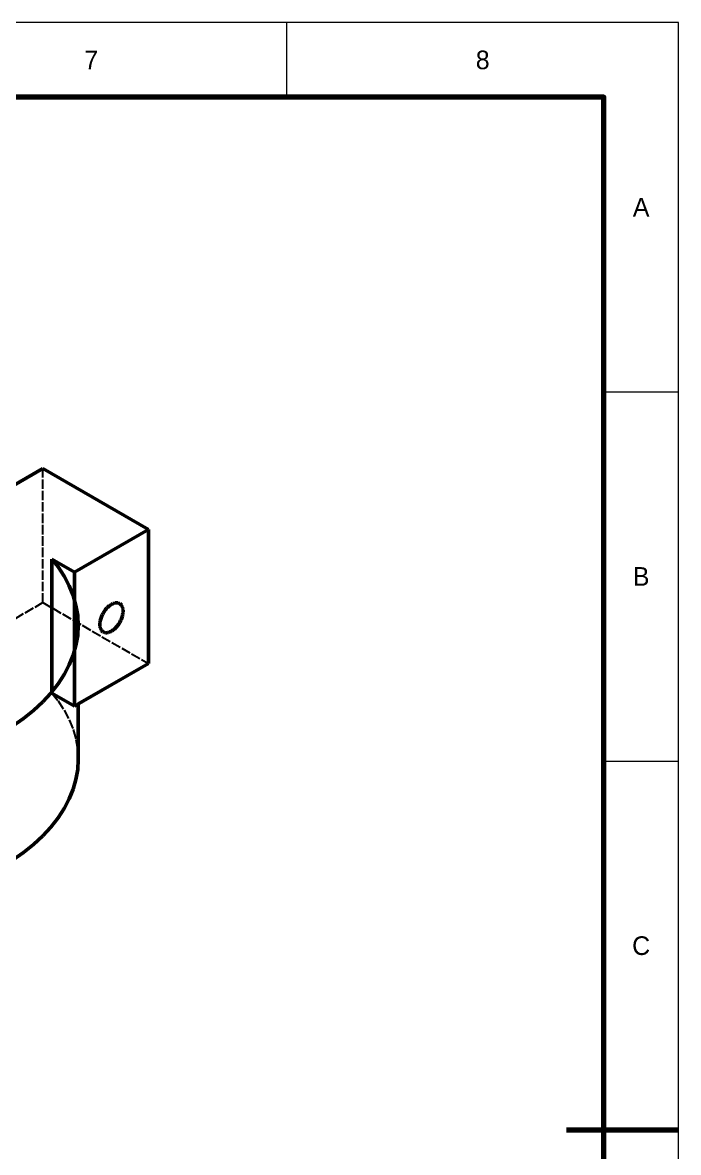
# Model space of a CAD drawing. Header units: millimetres. Extents: x 0 to 420, y 0 to 297.
# Drawn here: x 332 to 420, y 145.5 to 297 of the extents above; entities that cross this region are included whole.
import ezdxf
from ezdxf.enums import TextEntityAlignment as Align

# ---------------------------------------------------------------- set-up
doc = ezdxf.new("R2010")
doc.units = ezdxf.units.MM
doc.linetypes.add('DASHED', pattern=[1.524, 1.27, -0.254])
for name, color, linetype, lineweight in [('FINA', 7, 'CONTINUOUS', 18), ('NORMA', 7, 'CONTINUOUS', 70), ('OCULTA', 8, 'DASHED', 25), ('TEXTO', 7, 'CONTINUOUS', 25), ('VISIBLE', 7, 'CONTINUOUS', 50)]:
    doc.layers.add(name, color=color, linetype=linetype, lineweight=lineweight)

msp = doc.modelspace()

# ---------------------------------------------------------------- linework, layer by layer
at = {"layer": 'FINA'}
for p, q in [((367.5, 287), (367.5, 297)), ((410, 247.5), (420, 247.5)), ((410, 198), (420, 198)), ((410, 148.5), (420, 148.5))]:
    msp.add_line(p, q, dxfattribs=at)
msp.add_lwpolyline([(0, 0), (420, 0), (420, 297), (0, 297)], close=True, dxfattribs=at)
at = {"layer": 'NORMA'}
msp.add_line((420, 148.5), (405, 148.5), dxfattribs=at)
msp.add_lwpolyline([(20, 10), (410, 10), (410, 287), (20, 287)], close=True, dxfattribs=at)
at = {"layer": 'OCULTA'}
for p, q in [((334.77, 219.24), (334.77, 237.21)), ((334.77, 219.24), (324.87, 213.53)), ((334.77, 219.24), (348.91, 211.08)), ((335.98, 207.11), (336.81, 206.06)), ((336.81, 206.06), (337.62, 204.81)), ((337.62, 204.81), (338.3, 203.52)), ((338.3, 203.52), (338.83, 202.22)), ((338.83, 202.22), (339.2, 200.89)), ((339.2, 200.89), (339.43, 199.56)), ((339.43, 199.56), (339.51, 198.22))]:
    msp.add_line(p, q, dxfattribs=at)
at = {"layer": 'VISIBLE'}
for p, q in [((334.77, 237.21), (324.87, 231.49)), ((324.87, 231.49), (334.77, 237.21)), ((334.77, 237.21), (348.91, 229.04)), ((334.77, 237.21), (334.77, 237.21)), ((334.77, 237.21), (334.77, 237.21)), ((334.77, 237.21), (348.91, 229.04)), ((348.91, 229.04), (339.01, 223.33)), ((348.91, 211.08), (348.91, 229.04)), ((348.91, 229.04), (348.91, 229.04)), ((348.91, 229.04), (348.91, 229.04)), ((348.91, 229.04), (348.91, 211.08)), ((335.98, 207.11), (335.98, 225.07)), ((335.98, 225.07), (336.81, 224.02)), ((335.98, 225.07), (339.01, 223.33)), ((336.81, 224.02), (337.62, 222.77)), ((337.62, 222.77), (338.3, 221.49)), ((339.01, 205.36), (339.01, 223.33)), ((338.3, 221.49), (338.83, 220.18)), ((338.83, 220.18), (339.2, 218.86)), ((339.2, 218.86), (339.43, 217.52)), ((343.01, 218.08), (343.09, 218.2)), ((343.18, 218.31), (343.09, 218.2)), ((343.27, 218.42), (343.18, 218.31)), ((343.27, 218.42), (343.36, 218.52)), ((343.36, 218.52), (343.46, 218.61)), ((343.56, 218.7), (343.46, 218.61)), ((343.56, 218.7), (343.66, 218.79)), ((343.76, 218.87), (343.66, 218.79)), ((343.86, 218.94), (343.76, 218.87)), ((343.96, 219), (343.86, 218.94)), ((344.06, 219.05), (343.96, 219)), ((344.16, 219.1), (344.06, 219.05)), ((344.26, 219.14), (344.16, 219.1)), ((344.36, 219.17), (344.26, 219.14)), ((344.46, 219.19), (344.36, 219.17)), ((344.55, 219.2), (344.46, 219.19)), ((344.65, 219.21), (344.55, 219.2)), ((344.74, 219.21), (344.65, 219.21)), ((344.82, 219.19), (344.74, 219.21)), ((344.91, 219.17), (344.82, 219.19)), ((344.98, 219.14), (344.91, 219.17)), ((345.06, 219.11), (344.98, 219.14)), ((345.13, 219.06), (345.06, 219.11)), ((345.19, 219.01), (345.13, 219.06)), ((345.25, 218.95), (345.19, 219.01)), ((345.31, 218.88), (345.25, 218.95)), ((345.35, 218.8), (345.31, 218.88)), ((345.4, 218.72), (345.35, 218.8)), ((345.43, 218.63), (345.4, 218.72)), ((345.46, 218.53), (345.43, 218.63)), ((345.48, 218.43), (345.46, 218.53)), ((345.5, 218.33), (345.48, 218.43)), ((345.51, 218.22), (345.5, 218.33)), ((345.51, 218.1), (345.51, 218.22)), ((339.43, 217.52), (339.51, 216.18)), ((342.42, 216.55), (342.43, 216.67)), ((342.43, 216.67), (342.46, 216.8)), ((342.46, 216.8), (342.49, 216.93)), ((342.49, 216.93), (342.52, 217.06)), ((342.52, 217.06), (342.56, 217.19)), ((342.61, 217.32), (342.56, 217.19)), ((342.61, 217.32), (342.67, 217.45)), ((342.67, 217.45), (342.72, 217.58)), ((342.72, 217.58), (342.79, 217.71)), ((342.79, 217.71), (342.86, 217.84)), ((342.93, 217.96), (342.86, 217.84)), ((342.93, 217.96), (343.01, 218.08)), ((345.06, 216.57), (345.13, 216.69)), ((345.13, 216.69), (345.19, 216.82)), ((345.25, 216.95), (345.19, 216.82)), ((345.25, 216.95), (345.31, 217.08)), ((345.31, 217.08), (345.35, 217.21)), ((345.35, 217.21), (345.4, 217.34)), ((345.4, 217.34), (345.43, 217.47)), ((345.43, 217.47), (345.46, 217.6)), ((345.46, 217.6), (345.48, 217.73)), ((345.48, 217.73), (345.5, 217.86)), ((345.5, 217.86), (345.51, 217.98)), ((345.51, 217.98), (345.51, 218.1)), ((339.51, 216.18), (339.43, 214.84)), ((342.4, 216.3), (342.41, 216.42)), ((342.41, 216.19), (342.4, 216.3)), ((342.41, 216.42), (342.42, 216.55)), ((342.42, 216.08), (342.41, 216.19)), ((342.43, 215.97), (342.42, 216.08)), ((342.46, 215.87), (342.43, 215.97)), ((342.49, 215.77), (342.46, 215.87)), ((342.52, 215.68), (342.49, 215.77)), ((342.56, 215.6), (342.52, 215.68)), ((342.61, 215.53), (342.56, 215.6)), ((342.67, 215.46), (342.61, 215.53)), ((342.72, 215.4), (342.67, 215.46)), ((342.79, 215.34), (342.72, 215.4)), ((342.86, 215.3), (342.79, 215.34)), ((342.93, 215.26), (342.86, 215.3)), ((343.01, 215.23), (342.93, 215.26)), ((343.09, 215.21), (343.01, 215.23)), ((343.18, 215.2), (343.09, 215.21)), ((343.27, 215.19), (343.18, 215.2)), ((343.36, 215.2), (343.27, 215.19)), ((343.46, 215.21), (343.36, 215.2)), ((343.56, 215.23), (343.46, 215.21)), ((343.66, 215.26), (343.56, 215.23)), ((343.76, 215.3), (343.66, 215.26)), ((343.86, 215.35), (343.76, 215.3)), ((343.96, 215.41), (343.86, 215.35)), ((344.06, 215.47), (343.96, 215.41)), ((344.06, 215.47), (344.16, 215.54)), ((344.26, 215.62), (344.16, 215.54)), ((344.26, 215.62), (344.36, 215.7)), ((344.46, 215.79), (344.36, 215.7)), ((344.46, 215.79), (344.55, 215.89)), ((344.55, 215.89), (344.65, 215.99)), ((344.74, 216.1), (344.65, 215.99)), ((344.74, 216.1), (344.82, 216.21)), ((344.82, 216.21), (344.91, 216.32)), ((344.91, 216.32), (344.98, 216.44)), ((344.98, 216.44), (345.06, 216.57)), ((339.43, 214.84), (339.2, 213.51)), ((338.83, 212.18), (338.3, 210.88)), ((339.2, 213.51), (338.83, 212.18)), ((338.3, 210.88), (337.62, 209.59)), ((348.91, 211.08), (339.01, 205.36)), ((348.91, 211.08), (339.51, 205.65)), ((348.91, 211.08), (348.91, 211.08)), ((348.91, 211.08), (348.91, 211.08)), ((337.62, 209.59), (336.81, 208.34)), ((336.81, 208.34), (335.85, 207.12)), ((335.85, 207.12), (334.75, 205.93)), ((335.98, 207.11), (339.01, 205.36)), ((333.52, 204.79), (332.17, 203.7)), ((334.75, 205.93), (333.52, 204.79)), ((339.51, 205.65), (339.51, 205.65)), ((339.51, 205.65), (339.51, 205.65)), ((339.51, 205.65), (339.51, 205.65)), ((339.51, 205.65), (339.51, 205.65)), ((339.51, 205.65), (339.51, 205.65)), ((339.51, 205.65), (339.51, 205.65)), ((339.51, 205.65), (339.51, 205.65)), ((339.51, 205.65), (339.51, 205.65)), ((339.51, 205.65), (339.51, 205.65)), ((339.51, 205.65), (339.51, 205.65)), ((339.51, 205.65), (339.51, 205.65)), ((339.51, 205.65), (339.51, 198.22)), ((332.17, 203.7), (330.7, 202.67)), ((339.51, 198.22), (339.43, 196.88)), ((339.51, 198.22), (339.43, 196.88)), ((339.51, 198.22), (339.51, 198.22)), ((339.2, 195.54), (338.83, 194.22)), ((339.2, 195.54), (338.83, 194.22)), ((339.43, 196.88), (339.2, 195.54)), ((339.43, 196.88), (339.2, 195.54)), ((339.2, 195.54), (339.2, 195.54)), ((339.43, 196.88), (339.43, 196.88)), ((338.83, 194.22), (338.3, 192.91)), ((338.83, 194.22), (338.3, 192.91)), ((338.83, 194.22), (338.83, 194.22)), ((338.3, 192.91), (337.62, 191.63)), ((338.3, 192.91), (337.62, 191.63)), ((338.3, 192.91), (338.3, 192.91)), ((337.62, 191.63), (336.81, 190.37)), ((337.62, 191.63), (336.81, 190.37)), ((337.62, 191.63), (337.62, 191.63)), ((336.81, 190.37), (335.85, 189.15)), ((336.81, 190.37), (335.85, 189.15)), ((336.81, 190.37), (336.81, 190.37)), ((334.75, 187.97), (333.52, 186.83)), ((334.75, 187.97), (333.52, 186.83)), ((335.85, 189.15), (334.75, 187.97)), ((335.85, 189.15), (334.75, 187.97)), ((334.75, 187.97), (334.75, 187.97)), ((335.85, 189.15), (335.85, 189.15)), ((333.52, 186.83), (332.17, 185.74)), ((333.52, 186.83), (332.17, 185.74)), ((333.52, 186.83), (333.52, 186.83)), ((332.17, 185.74), (330.7, 184.7)), ((332.17, 185.74), (330.7, 184.7)), ((332.17, 185.74), (332.17, 185.74))]:
    msp.add_line(p, q, dxfattribs=at)

# ---------------------------------------------------------------- texts
at = {"layer": 'TEXTO'}
for s, p in [('7', (341.25, 292)), ('8', (393.75, 292)), ('A', (415, 272.25)), ('B', (415, 222.75)), ('C', (415, 173.25))]:
    msp.add_text(s, height=2.5, dxfattribs=at).set_placement(p, align=Align.MIDDLE_CENTER)

doc.saveas('drawing.dxf')
